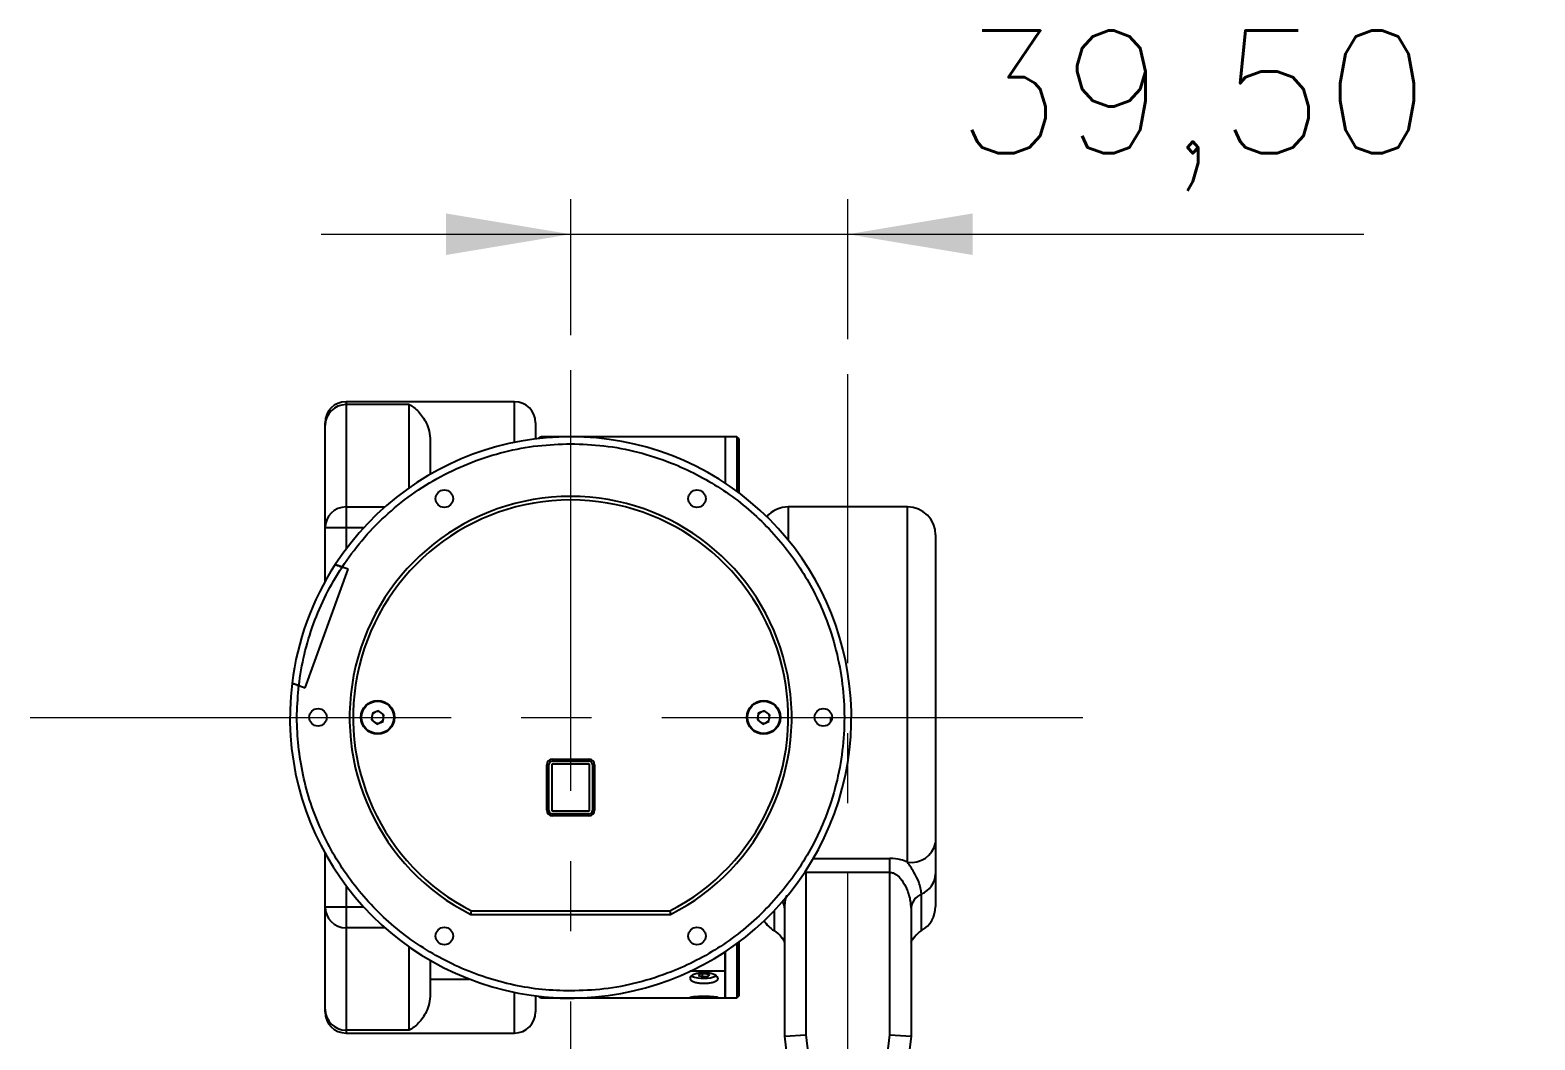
# Model space of a CAD drawing. Header units: millimetres. Extents: x 15 to 1184, y 5 to 836.
# Drawn here: x 557.65 to 600.53, y 392.67 to 421.46 of the extents above; entities that cross this region are included whole.
import ezdxf

# ---------------------------------------------------------------- set-up
doc = ezdxf.new("R2010")
doc.units = ezdxf.units.MM
doc.header["$PDSIZE"] = -1
doc.linetypes.add('点画线', pattern=[18, 12, -2, 2, -2])
doc.layers.get('0').update_dxf_attribs({"lineweight": 18})
doc.layers.add('中心线层', color=1, linetype='点画线', lineweight=18)
doc.layers.add('尺寸线层', color=3, linetype='Continuous', lineweight=18)
doc.styles.get("Standard").update_dxf_attribs({"font": 'txt.shx'})
doc.dimstyles.new('ISO-25', dxfattribs={"dimtxt": 2.5, "dimasz": 2.5, "dimexe": 1.25, "dimexo": 0.625, "dimtad": 1, "dimtxsty": 'Standard', "dimcen": 2.5, "dimdle": 5, "dimadec": 0, "dimazin": 0, "dimtfac": 1, "dimtmove": 0, "dimatfit": 3, "dimfxl": 0, "dimarcsym": 0})

# ---------------------------------------------------------------- blocks, each defined once
blk = doc.blocks.new('*X6')
at = {"layer": '尺寸线层', "linetype": 'Continuous'}
for points in [[(573.052, 415.642), (569.496, 416.235), (569.496, 415.05)], [(580.952, 415.642), (584.508, 416.235), (584.508, 415.05)]]:
    blk.add_hatch(color=0, dxfattribs=at).paths.add_polyline_path(points, flags=0)
at = {"layer": '尺寸线层', "color": 0, "linetype": 'Continuous'}
for p, q in [((573.052, 412.769), (573.052, 416.642)), ((580.952, 412.655), (580.952, 416.642)), ((565.94, 415.642), (580.952, 415.642)), ((580.952, 415.642), (595.658, 415.642))]:
    blk.add_line(p, q, dxfattribs=at)
at = {"layer": '尺寸线层', "color": 0, "insert": (590.783, 419.166), "char_height": 3.5, "width": 19.5, "attachment_point": 5}
blk.add_mtext('39,50', dxfattribs=at)

msp = doc.modelspace()

# ---------------------------------------------------------------- linework, layer by layer
at = {"color": 7, "linetype": 'Continuous', "lineweight": 25}
for p, q in [((571.4516, 410.8673), (566.6516, 410.8673)), ((566.6516, 410.8673), (566.6516, 410.7847)), ((571.4516, 409.7057), (571.4516, 410.8673)), ((566.6516, 410.7847), (566.6516, 407.8673)), ((568.4516, 410.7847), (566.6516, 410.7847)), ((568.4516, 408.4125), (568.4516, 410.7847)), ((566.0516, 410.1902), (566.0516, 410.2673)), ((566.0516, 407.2673), (566.0516, 410.1902)), ((572.0516, 410.2673), (572.0516, 409.8046)), ((569.0516, 409.7534), (569.0516, 408.7955)), ((577.4516, 409.8673), (572.2516, 409.8673)), ((572.2516, 409.8673), (572.2516, 409.8272)), ((577.7916, 409.8673), (577.4516, 409.8673)), ((577.4516, 409.8673), (577.4516, 408.5486)), ((577.8516, 409.8073), (577.7916, 409.8673)), ((577.7916, 409.8673), (577.7916, 408.3119)), ((577.8516, 408.2673), (577.8516, 409.8073)), ((566.6516, 407.8673), (566.6516, 407.2673)), ((566.6516, 407.8673), (567.7601, 407.8673)), ((582.6516, 407.8673), (579.2516, 407.8673)), ((579.2516, 407.8673), (579.2516, 406.923)), ((582.6516, 397.7405), (582.6516, 407.8673)), ((566.0516, 405.7403), (566.0516, 407.2673)), ((566.6516, 407.2673), (566.0516, 407.2673)), ((567.1491, 407.2673), (566.6516, 407.2673)), ((566.6516, 407.2673), (566.6516, 406.6673)), ((583.4516, 407.0673), (583.4516, 398.2907)), ((566.7135, 406.0897), (566.5355, 406.1545)), ((565.4823, 402.7068), (566.7135, 406.0897)), ((565.3042, 402.7716), (565.4823, 402.7068)), ((567.3996, 401.9842), (567.3744, 401.7941)), ((567.5768, 402.0574), (567.3996, 401.9842)), ((567.7288, 401.9405), (567.5768, 402.0574)), ((567.7036, 401.7505), (567.7288, 401.9405)), ((578.3996, 401.9842), (578.3744, 401.7941)), ((578.5768, 402.0574), (578.3996, 401.9842)), ((578.7288, 401.9405), (578.5768, 402.0574)), ((578.7036, 401.7505), (578.7288, 401.9405)), ((567.3744, 401.7941), (567.5264, 401.6772)), ((567.5264, 401.6772), (567.7036, 401.7505)), ((578.3744, 401.7941), (578.5264, 401.6772)), ((578.5264, 401.6772), (578.7036, 401.7505)), ((572.5316, 400.6773), (573.5716, 400.6773)), ((572.5316, 400.6773), (572.5316, 400.6173)), ((572.5316, 400.6173), (573.5716, 400.6173)), ((573.5716, 400.6773), (573.5716, 400.6173)), ((572.3716, 399.2173), (572.3716, 400.5173)), ((572.3716, 400.5173), (572.4316, 400.5173)), ((572.4316, 399.2173), (572.4316, 400.5173)), ((573.5916, 400.5353), (572.5116, 400.5353)), ((572.5116, 400.5353), (572.5116, 399.1993)), ((573.5916, 399.1993), (573.5916, 400.5353)), ((573.7316, 400.5173), (573.6716, 400.5173)), ((573.6716, 400.5173), (573.6716, 399.2173)), ((573.7316, 400.5173), (573.7316, 399.2173)), ((572.4316, 399.2173), (572.3716, 399.2173)), ((572.5116, 399.1993), (573.5916, 399.1993)), ((572.5316, 399.0573), (572.5316, 399.1173)), ((573.5716, 399.1173), (572.5316, 399.1173)), ((573.5716, 399.0573), (572.5316, 399.0573)), ((573.5716, 399.0573), (573.5716, 399.1173)), ((573.7316, 399.2173), (573.6716, 399.2173)), ((566.0516, 396.4673), (566.0516, 397.9943)), ((579.9685, 397.8477), (582.1516, 397.8477)), ((582.1516, 397.4458), (582.1516, 397.8477)), ((579.7516, 397.4458), (579.7516, 397.4958)), ((582.1516, 397.4458), (579.7516, 397.4458)), ((579.7516, 397.4458), (579.7516, 392.8116)), ((582.1516, 392.8116), (582.1516, 397.4458)), ((583.4516, 397.406), (583.4516, 396.4798)), ((566.6516, 397.0673), (566.6516, 396.4673)), ((583.0516, 395.7869), (583.0516, 396.8323)), ((566.0516, 396.4673), (566.6516, 396.4673)), ((566.0516, 393.5444), (566.0516, 396.4673)), ((566.6516, 396.4673), (566.6516, 395.8673)), ((566.6516, 396.4673), (567.1491, 396.4673)), ((570.2046, 396.2473), (570.2286, 396.3473)), ((570.2286, 396.3473), (575.8747, 396.3473)), ((575.8747, 396.3473), (575.8986, 396.2473)), ((578.8516, 396.3573), (578.8516, 395.7869)), ((579.1516, 392.7751), (579.1516, 396.402)), ((582.7516, 396.402), (582.7516, 392.7751)), ((567.7601, 395.8673), (566.6516, 395.8673)), ((566.6516, 395.8673), (566.6516, 392.9499)), ((570.2046, 396.2473), (575.8986, 396.2473)), ((577.7916, 395.4228), (577.7916, 395.0967)), ((577.8516, 393.9273), (577.8516, 395.4673)), ((568.4516, 392.9499), (568.4516, 395.3221)), ((577.4516, 395.186), (577.4516, 393.8673)), ((577.4516, 394.628), (577.4516, 395.186)), ((577.7916, 395.0967), (577.7916, 393.8673)), ((569.0516, 394.9391), (569.0516, 393.9812)), ((577.4516, 394.628), (576.4564, 394.628)), ((577.4516, 393.8673), (577.4516, 394.628)), ((569.0516, 394.4069), (570.1634, 394.4069)), ((576.7303, 394.5436), (576.6839, 394.5083)), ((576.6839, 394.5083), (576.8052, 394.4822)), ((576.898, 394.5527), (576.7303, 394.5436)), ((576.8052, 394.4822), (576.8052, 394.5476)), ((576.8052, 394.4822), (576.9729, 394.4914)), ((577.0193, 394.5266), (576.898, 394.5527)), ((576.9729, 394.5366), (576.9729, 394.4914)), ((576.9729, 394.4914), (577.0193, 394.5266)), ((571.4516, 392.8673), (571.4516, 394.029)), ((572.0516, 393.9301), (572.0516, 393.4673)), ((572.2516, 393.9074), (572.2516, 393.8673)), ((572.2516, 393.8673), (572.8735, 393.8673)), ((572.8735, 393.8673), (576.7735, 393.8673)), ((576.7735, 393.8673), (577.4516, 393.8673)), ((577.4516, 393.8673), (577.7916, 393.8673)), ((577.7916, 393.8673), (577.8516, 393.9273)), ((566.0516, 393.4673), (566.0516, 393.5444)), ((568.4516, 392.9499), (566.6516, 392.9499)), ((566.6516, 392.9499), (566.6516, 392.8673)), ((566.6516, 392.8673), (571.4516, 392.8673)), ((579.1516, 392.7751), (579.7516, 392.8116)), ((579.7516, 387.8673), (579.1516, 392.7751)), ((579.7516, 392.8116), (580.2827, 388.4673)), ((581.6205, 388.4673), (582.1516, 392.8116)), ((582.1516, 392.8116), (582.7516, 392.7751)), ((582.7516, 392.7751), (582.1516, 387.8673))]:
    msp.add_line(p, q, dxfattribs=at)
at = {"color": 7, "linetype": 'Continuous'}
for q in [(580.4516, 401.7131), (580.76, 401.8673)]:
    msp.add_line((580.4516, 401.8673), q, dxfattribs=at)
at = {"color": 7, "linetype": 'Continuous', "lineweight": 25}
for centre, radius in [((569.4516, 408.1027), 0.25), ((576.6516, 408.1027), 0.25), ((567.5516, 401.8673), 0.48), ((567.5516, 401.8673), 0.46), ((578.5516, 401.8673), 0.48), ((578.5516, 401.8673), 0.46), ((565.8516, 401.8673), 0.25), ((580.2516, 401.8673), 0.25), ((569.4516, 395.6319), 0.25), ((576.6516, 395.6319), 0.25)]:
    msp.add_circle(centre, radius, dxfattribs=at)
for centre, radius, start, end in [((566.6516, 410.2673), 0.6, 90, 180), ((571.4516, 410.2673), 0.6, 0, 90), ((566.6489, 410.1875), 0.5973, 89.73705, 179.73461), ((573.0516, 401.8673), 8, 173.00288, 146.99712), ((572.2516, 409.6673), 0.2, 90, 133.60282), ((566.6516, 407.2673), 0.6, 90, 180), ((573.0516, 401.8673), 6.3, 296.8663, 243.1337), ((573.0516, 401.8673), 6.2, 297.08619, 242.91381), ((579.2516, 407.0673), 0.8, 90, 139.41108), ((582.6516, 407.0673), 0.8, 0, 90), ((573.0516, 401.8673), 8, 146.99712, 173.00288), ((567.5516, 401.8673), 0.1661, 172.44828, 232.44828), ((567.5516, 401.8673), 0.1661, 112.44828, 172.44828), ((567.5516, 401.8673), 0.1661, 52.44828, 112.44828), ((567.5516, 401.8673), 0.1661, 352.44828, 52.44828), ((578.5516, 401.8673), 0.1661, 172.44828, 232.44828), ((578.5516, 401.8673), 0.1661, 112.44828, 172.44828), ((578.5516, 401.8673), 0.1661, 52.44828, 112.44828), ((578.5516, 401.8673), 0.1661, 352.44828, 52.44828), ((567.5516, 401.8673), 0.1661, 232.44828, 292.44828), ((567.5516, 401.8673), 0.1661, 292.44828, 352.44828), ((578.5516, 401.8673), 0.1661, 232.44828, 292.44828), ((578.5516, 401.8673), 0.1661, 292.44828, 352.44828), ((572.5316, 400.5173), 0.16, 90, 180), ((572.5316, 400.5173), 0.1, 90, 180), ((573.5716, 400.5173), 0.16, 0, 90), ((573.5716, 400.5173), 0.1, 0, 90), ((572.5316, 399.2173), 0.16, 180, 270), ((572.5316, 399.2173), 0.1, 180, 270), ((573.5716, 399.2173), 0.16, 270, 360), ((573.5716, 399.2173), 0.1, 270, 360), ((582.757, 398.4439), 0.7113, 261.48011, 347.56115), ((582.7991, 397.4346), 0.6531, 292.74421, 357.48634), ((583.241, 396.3805), 0.4899, 112.74421, 177.48634), ((566.6516, 396.4673), 0.6, 180, 270), ((578.7217, 396.3995), 0.4299, 0.33063, 30.9082), ((582.6516, 396.4798), 0.8, 300, 0), ((579.2516, 396.4798), 0.8, 210.80537, 240), ((578.5516, 395.2673), 0.6, 33.88353, 60), ((583.3516, 395.2673), 0.6, 120, 146.15194), ((576.8498, 395.477), 1.0486, 250.10383, 290.3822), ((572.2516, 394.0673), 0.2, 226.39718, 270), ((572.9516, 398.2558), 4.3969, 264.78038, 275.21962), ((566.6489, 393.5472), 0.5973, 180.26539, 270.26295), ((566.6516, 393.4673), 0.6, 180, 270), ((571.4516, 393.4673), 0.6, 270, 360)]:
    msp.add_arc(centre, radius, start, end, dxfattribs=at)
for points, knots in [([(568.4516, 410.7847), (568.4523, 410.7843), (568.5419, 410.7374), (568.7221, 410.6034), (568.9153, 410.3288), (569.0293, 410.0351), (569.0441, 409.8477), (569.0516, 409.7534)], [0, 0, 0, 0, 0.0031478, 0.3985983, 0.7995905, 1.0228744, 1.2484847, 1.2484847, 1.2484847, 1.2484847]), ([(566.5355, 406.1545), (566.7165, 406.4098), (567.0827, 406.9263), (567.752, 407.6158), (568.5065, 408.2319), (569.3405, 408.7512), (570.2328, 409.1626), (571.1622, 409.4542), (572.1061, 409.6344), (572.7389, 409.6564), (573.0516, 409.6673)], [0, 0, 0, 0, 0.9381037, 1.8980099, 2.8730218, 3.855766, 4.8385102, 5.8135221, 6.7734283, 7.711532, 7.711532, 7.711532, 7.711532]), ([(573.0516, 409.6673), (573.3687, 409.6561), (574.0126, 409.6334), (574.9779, 409.4462), (575.8608, 409.1627), (576.6458, 408.805), (577.3319, 408.4041), (577.9785, 407.9325), (578.5767, 407.3925), (579.1167, 406.7942), (579.5884, 406.1476), (579.9893, 405.4615), (580.3466, 404.6766), (580.6319, 403.7937), (580.8124, 402.8284), (580.8709, 401.8674), (580.8124, 400.9063), (580.632, 399.941), (580.3467, 399.0581), (579.9894, 398.2732), (579.5884, 397.5871), (579.1167, 396.9405), (578.5768, 396.3422), (577.9785, 395.8022), (577.3319, 395.3305), (576.6458, 394.9297), (575.8609, 394.572), (574.978, 394.2885), (574.0127, 394.1012), (573.3687, 394.0785), (573.0516, 394.0673)], [0, 0, 0, 0, 0.9509742, 1.9314399, 2.9395075, 3.7274978, 4.5155934, 5.3203507, 6.1252156, 6.9299729, 7.7348378, 8.5228281, 9.3109237, 10.318898, 11.2993862, 12.2504314, 13.201382, 14.1818714, 15.1899391, 15.9779294, 16.766025, 17.5707823, 18.3756472, 19.1804044, 19.9852693, 20.7732596, 21.5613553, 22.5693296, 23.5498415, 24.5008631, 24.5008631, 24.5008631, 24.5008631]), ([(566.5355, 406.1545), (566.5133, 406.1626), (566.469, 406.1787), (566.4102, 406.2001), (566.3666, 406.216), (566.3452, 406.2238), (566.3432, 406.2245), (566.3425, 406.2248)], [0, 0, 0, 0, 0.04562245, 0.09126616, 0.13628366, 0.18014196, 0.20540372, 0.20540372, 0.20540372, 0.20540372]), ([(566.3425, 406.2248), (566.3445, 406.224), (566.3486, 406.2225), (566.3806, 406.2109), (566.4278, 406.1937), (566.4823, 406.1739), (566.5196, 406.1603), (566.5355, 406.1545)], [0, 0, 0, 0, 0.04266939, 0.08532216, 0.12844974, 0.17263312, 0.20540372, 0.20540372, 0.20540372, 0.20540372]), ([(565.1112, 402.8419), (565.1132, 402.8411), (565.1174, 402.8396), (565.1493, 402.828), (565.1966, 402.8108), (565.2511, 402.791), (565.2883, 402.7774), (565.3042, 402.7716)], [0, 0, 0, 0, 0.04266939, 0.08532216, 0.12844974, 0.17263312, 0.20540372, 0.20540372, 0.20540372, 0.20540372]), ([(565.3042, 402.7716), (565.2821, 402.7797), (565.2377, 402.7958), (565.1789, 402.8172), (565.1353, 402.8331), (565.1139, 402.8409), (565.1119, 402.8416), (565.1112, 402.8419)], [0, 0, 0, 0, 0.04562245, 0.09126616, 0.13628366, 0.18014196, 0.20540372, 0.20540372, 0.20540372, 0.20540372]), ([(573.0516, 394.0673), (572.7806, 394.0754), (572.2384, 394.0916), (571.4281, 394.2245), (570.6295, 394.4368), (569.8527, 394.7375), (569.1119, 395.118), (568.4213, 395.5725), (567.7868, 396.0927), (567.2148, 396.6721), (566.7055, 397.3075), (566.2625, 397.998), (565.891, 398.7366), (565.599, 399.5165), (565.3904, 400.3229), (565.2721, 401.1408), (565.2341, 401.9611), (565.2808, 402.5014), (565.3042, 402.7716)], [0, 0, 0, 0, 0.8130437, 1.6261394, 2.4576284, 3.2892221, 4.120711, 4.9523048, 5.7653234, 6.5784445, 7.3914631, 8.2045842, 9.0360732, 9.8676669, 10.6991558, 11.5307496, 12.3437936, 13.1568896, 13.1568896, 13.1568896, 13.1568896]), ([(583.4516, 398.2907), (583.4516, 398.1056), (583.4516, 397.8281), (583.4516, 397.5196), (583.4516, 397.428), (583.4516, 397.406)], [0, 0, 0, 0, 0.53377635, 0.80030336, 0.88473001, 0.88473001, 0.88473001, 0.88473001]), ([(582.6516, 397.7405), (582.5898, 397.7652), (582.4348, 397.8272), (582.2579, 397.84), (582.1516, 397.8477)], [0, 0, 0, 0, 0.20520065, 0.51440611, 0.51440611, 0.51440611, 0.51440611]), ([(583.0516, 396.8323), (583.035, 396.944), (583.0061, 397.1388), (582.8362, 397.4594), (582.7134, 397.6463), (582.6516, 397.7405)], [0, 0, 0, 0, 0.4021281, 0.7006718, 1.0037444, 1.0037444, 1.0037444, 1.0037444]), ([(582.1516, 397.4458), (582.1824, 397.4426), (582.2376, 397.437), (582.3424, 397.3855), (582.4804, 397.258), (582.6275, 397.0051), (582.7313, 396.6997), (582.7456, 396.4909), (582.7516, 396.402)], [0, 0, 0, 0, 0.0827972, 0.1481674, 0.3161976, 0.6054506, 1.0010033, 1.2940732, 1.2940732, 1.2940732, 1.2940732]), ([(579.1516, 396.402), (579.1542, 396.5218), (579.1571, 396.6526), (579.2108, 396.783), (579.2153, 396.7941)], [0, 0, 0, 0, 0.36574953, 0.39953834, 0.39953834, 0.39953834, 0.39953834]), ([(579.0516, 395.6027), (579.0503, 395.6036), (579.0458, 395.6069), (579.0758, 395.5844), (579.1211, 395.5429), (579.1405, 395.4741), (579.147, 395.4509)], [0, 0, 0, 0, 0.02486172, 0.09187732, 0.15648258, 0.18939893, 0.18939893, 0.18939893, 0.18939893]), ([(579.0502, 395.6019), (579.0577, 395.5911), (579.0689, 395.5752), (579.0818, 395.5589), (579.0879, 395.5513), (579.093, 395.5451), (579.1003, 395.5363), (579.1113, 395.5235), (579.1089, 395.5268), (579.1287, 395.4961), (579.143, 395.478), (579.1471, 395.4387), (579.1479, 395.431)], [0, 0, 0, 0, 0.00649592, 0.00959461, 0.01177717, 0.01449763, 0.01957521, 0.03474441, 0.0610036, 0.12725121, 0.1865515, 0.20087335, 0.20087335, 0.20087335, 0.20087335]), ([(582.7562, 395.4509), (582.7705, 395.4896), (582.8026, 395.5772), (582.8525, 395.602), (582.8519, 395.6025), (582.8517, 395.6027)], [0, 0, 0, 0, 0.06176741, 0.1395607, 0.18384355, 0.18384355, 0.18384355, 0.18384355]), ([(582.7995, 395.5324), (582.8016, 395.5348), (582.8052, 395.5391), (582.8107, 395.5457), (582.8187, 395.5554), (582.8335, 395.5741), (582.845, 395.5904), (582.8531, 395.6019)], [0, 0, 0, 0, 0.025008645, 0.043949314, 0.056863255, 0.066007625, 0.087807931, 0.087807931, 0.087807931, 0.087807931]), ([(576.4516, 394.4259), (576.4562, 394.4431), (576.4653, 394.4775), (576.536, 394.5258), (576.6399, 394.5633), (576.7682, 394.5846), (576.904, 394.5867), (577.0325, 394.5702), (577.1413, 394.5375), (577.2194, 394.493), (577.2484, 394.4536), (577.2541, 394.4145), (577.2362, 394.3762), (577.1689, 394.3345), (577.0655, 394.3043), (576.9384, 394.2877), (576.8021, 394.2857), (576.6717, 394.2982), (576.5614, 394.3244), (576.4837, 394.3625), (576.4541, 394.3987), (576.4521, 394.4206), (576.4516, 394.4259)], [0, 0, 0, 0, 0.0994521, 0.1989064, 0.2981203, 0.3957782, 0.4914202, 0.5859931, 0.681175, 0.77817, 0.8769648, 0.9085308, 1.0069402, 1.1053824, 1.2030103, 1.2997651, 1.3960358, 1.4921387, 1.5883224, 1.6848678, 1.7821405, 1.8138083, 1.8138083, 1.8138083, 1.8138083]), ([(569.0516, 393.9812), (569.0443, 393.888), (569.0295, 393.7005), (568.9166, 393.4086), (568.7234, 393.1325), (568.5432, 392.998), (568.4523, 392.9503), (568.4516, 392.9499)], [0, 0, 0, 0, 0.2230481, 0.4489011, 0.8440744, 1.2453557, 1.2485035, 1.2485035, 1.2485035, 1.2485035]), ([(576.4516, 393.8771), (576.4561, 393.8796), (576.465, 393.8846), (576.5348, 393.8939), (576.6376, 393.902), (576.7649, 393.9071), (576.9011, 393.9077), (577.0315, 393.9038), (577.1418, 393.8964), (577.2198, 393.8875), (577.2484, 393.8809), (577.2541, 393.8754), (577.2359, 393.8711), (577.1678, 393.8682), (577.0632, 393.8673), (576.935, 393.8673), (576.7992, 393.8673), (576.6707, 393.8673), (576.5618, 393.8678), (576.4841, 393.87), (576.4541, 393.8735), (576.4521, 393.8764), (576.4516, 393.8771)], [0, 0, 0, 0, 0.0872118, 0.1744529, 0.2609721, 0.3467177, 0.4320342, 0.517202, 0.6024414, 0.6880014, 0.7742059, 0.8022703, 0.8904062, 0.9785441, 1.066469, 1.1530148, 1.2377741, 1.3215861, 1.4059377, 1.4918961, 1.5794496, 1.6074238, 1.6074238, 1.6074238, 1.6074238])]:
    msp.add_open_spline(points, degree=3, knots=knots, dxfattribs=at)
for points in [[(565.722, 404.5351), (565.834, 404.8168), (566.058, 405.3804), (566.3763, 405.8965), (566.5355, 406.1545)], [(565.3042, 402.7716), (565.3481, 403.0716), (565.436, 403.6716), (565.6267, 404.2473), (565.722, 404.5351)]]:
    msp.add_open_spline(points, degree=3, dxfattribs=at)
at = {"color": 7, "linetype": 'Continuous'}
msp.add_point((580.4516, 401.8673), dxfattribs=at)
at = {"layer": '中心线层'}
for p, q in [((573.0516, 411.7694), (573.0516, 391.0838)), ((580.9516, 385.4169), (580.9516, 411.6546)), ((557.6454, 401.8673), (588.2065, 401.8673))]:
    msp.add_line(p, q, dxfattribs=at)

# ---------------------------------------------------------------- dimensions: what is measured, and where the dimension line sits
at = {"layer": '尺寸线层'}
dim = msp.add_linear_dim(base=(580.9516, 415.6422), p1=(573.0516, 411.7694), p2=(580.9516, 411.6546), dimstyle='ISO-25', override={"dimtxt": 3.5, "dimasz": 3.556, "dimexe": 1, "dimexo": 1, "dimgap": 1.524, "dimtih": 1, "dimtoh": 1, "dimlfac": 5, "dimzin": 0, "dimsah": 1, "dimdle": 7.112, "dimadec": 2, "dimtfill": 1, "dimtolj": 1, "dimtzin": 8}, dxfattribs=at)
dim.commit()
dim.dimension.update_dxf_attribs({"geometry": '*X6', "text_midpoint": (590.7826, 419.1662)})

doc.saveas('drawing.dxf')
